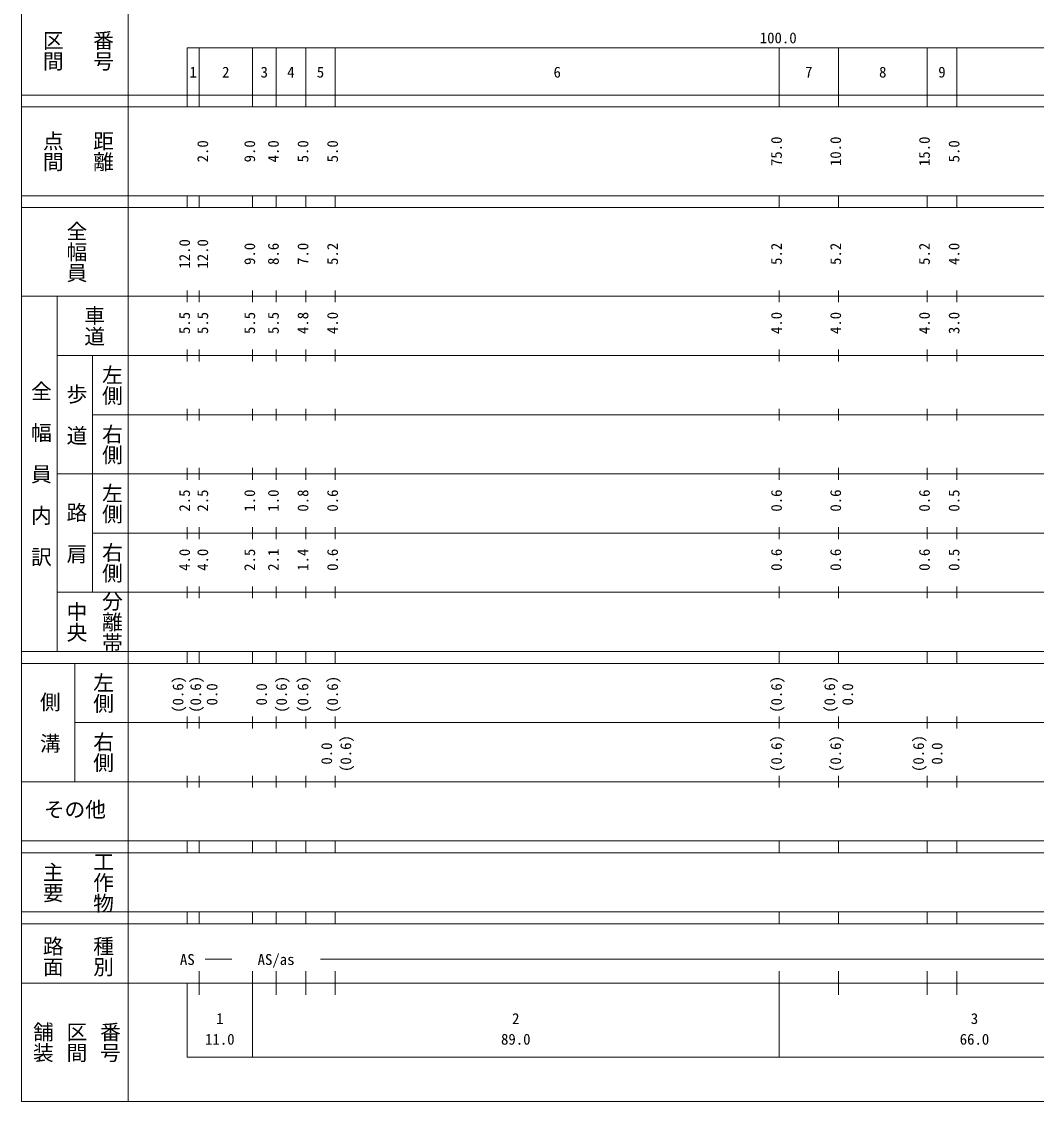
# Model space of a CAD drawing. Units: millimetres on the paper, enlarged 1000 times. Extents: x -73414 to 566586, y -116917 to 243083.
# Drawn here: x -73414 to 98044, y -116917 to 65492 of the extents above; entities that cross this region are included whole.
import ezdxf
from ezdxf.enums import TextEntityAlignment as Align

# ---------------------------------------------------------------- set-up
doc = ezdxf.new("R2010")
doc.units = ezdxf.units.MM
doc.header["$LTSCALE"] = 1000
doc.layers.add('M-TTL', color=2, linetype='Continuous', lineweight=13)
doc.layers.add('M-TTL-BAND', color=7, linetype='Continuous', lineweight=13)
doc.styles.add('@ＭＳ ゴシック', font='')
doc.styles.add('ＭＳ ゴシック', font='')
doc.styles.get('@ＭＳ ゴシック').set_extended_font_data('@MS Gothic')
doc.styles.get('ＭＳ ゴシック').set_extended_font_data('MS Gothic')

msp = doc.modelspace()

# ---------------------------------------------------------------- linework, layer by layer
at = {"layer": 'M-TTL'}
for p, q in [((-73414, 243083), (-73414, -116917)), ((-73414, -116917), (566586, -116917))]:
    msp.add_line(p, q, dxfattribs=at)
at = {"layer": 'M-TTL-BAND'}
for p, q in [((-55414, 233083), (-55414, -116917)), ((-45414, 61083), (465586, 61083)), ((-45414, 61083), (-45414, 51083)), ((-43414, 51083), (-43414, 61083)), ((-34414, 51083), (-34414, 61083)), ((-30414, 51083), (-30414, 61083)), ((-25414, 51083), (-25414, 61083)), ((-20414, 51083), (-20414, 61083)), ((54586, 51083), (54586, 61083)), ((64586, 51083), (64586, 61083)), ((79586, 51083), (79586, 61083)), ((84586, 51083), (84586, 61083)), ((-73414, 53083), (465586, 53083)), ((-73414, 51083), (465586, 51083)), ((-73414, 36083), (465586, 36083)), ((-45414, 34083), (-45414, 36083)), ((-43414, 34083), (-43414, 36083)), ((-34414, 34083), (-34414, 36083)), ((-30414, 34083), (-30414, 36083)), ((-25414, 34083), (-25414, 36083)), ((-20414, 34083), (-20414, 36083)), ((54586, 34083), (54586, 36083)), ((64586, 34083), (64586, 36083)), ((79586, 34083), (79586, 36083)), ((84586, 34083), (84586, 36083)), ((-73414, 34083), (465586, 34083)), ((-45414, 18083), (-45414, 20083)), ((-43414, 18083), (-43414, 20083)), ((-34414, 18083), (-34414, 20083)), ((-30414, 18083), (-30414, 20083)), ((-25414, 18083), (-25414, 20083)), ((-20414, 18083), (-20414, 20083)), ((54586, 18083), (54586, 20083)), ((64586, 18083), (64586, 20083)), ((79586, 18083), (79586, 20083)), ((84586, 18083), (84586, 20083)), ((-73414, 19083), (465586, 19083)), ((-67414, -40917), (-67414, 19083)), ((-45414, 8083), (-45414, 10083)), ((-43414, 8083), (-43414, 10083)), ((-34414, 8083), (-34414, 10083)), ((-30414, 8083), (-30414, 10083)), ((-25414, 8083), (-25414, 10083)), ((-20414, 8083), (-20414, 10083)), ((54586, 8083), (54586, 10083)), ((64586, 8083), (64586, 10083)), ((79586, 8083), (79586, 10083)), ((84586, 8083), (84586, 10083)), ((-67414, 9083), (465586, 9083)), ((-61414, 9083), (-61414, -30917)), ((-45414, -1917), (-45414, 83)), ((-43414, -1917), (-43414, 83)), ((-34414, -1917), (-34414, 83)), ((-30414, -1917), (-30414, 83)), ((-25414, -1917), (-25414, 83)), ((-20414, -1917), (-20414, 83)), ((54586, -1917), (54586, 83)), ((64586, -1917), (64586, 83)), ((79586, -1917), (79586, 83)), ((84586, -1917), (84586, 83)), ((-61414, -917), (465586, -917)), ((-67414, -10917), (465586, -10917)), ((-45414, -11917), (-45414, -9917)), ((-43414, -11917), (-43414, -9917)), ((-34414, -11917), (-34414, -9917)), ((-30414, -11917), (-30414, -9917)), ((-25414, -11917), (-25414, -9917)), ((-20414, -11917), (-20414, -9917)), ((54586, -11917), (54586, -9917)), ((64586, -11917), (64586, -9917)), ((79586, -11917), (79586, -9917)), ((84586, -11917), (84586, -9917)), ((-45414, -21917), (-45414, -19917)), ((-43414, -21917), (-43414, -19917)), ((-34414, -21917), (-34414, -19917)), ((-30414, -21917), (-30414, -19917)), ((-25414, -21917), (-25414, -19917)), ((-20414, -21917), (-20414, -19917)), ((54586, -21917), (54586, -19917)), ((64586, -21917), (64586, -19917)), ((79586, -21917), (79586, -19917)), ((84586, -21917), (84586, -19917)), ((-61414, -20917), (465586, -20917)), ((-67414, -30917), (465586, -30917)), ((-45414, -31917), (-45414, -29917)), ((-43414, -31917), (-43414, -29917)), ((-34414, -31917), (-34414, -29917)), ((-30414, -31917), (-30414, -29917)), ((-25414, -31917), (-25414, -29917)), ((-20414, -31917), (-20414, -29917)), ((54586, -31917), (54586, -29917)), ((64586, -31917), (64586, -29917)), ((79586, -31917), (79586, -29917)), ((84586, -31917), (84586, -29917)), ((-73414, -40917), (465586, -40917)), ((-45414, -42917), (-45414, -40917)), ((-43414, -42917), (-43414, -40917)), ((-34414, -42917), (-34414, -40917)), ((-30414, -42917), (-30414, -40917)), ((-25414, -42917), (-25414, -40917)), ((-20414, -42917), (-20414, -40917)), ((54586, -42917), (54586, -40917)), ((64586, -42917), (64586, -40917)), ((79586, -42917), (79586, -40917)), ((84586, -42917), (84586, -40917)), ((-73414, -42917), (465586, -42917)), ((-64414, -42917), (-64414, -62917)), ((-45414, -53917), (-45414, -51917)), ((-43414, -53917), (-43414, -51917)), ((-34414, -53917), (-34414, -51917)), ((-30414, -53917), (-30414, -51917)), ((-25414, -53917), (-25414, -51917)), ((-20414, -53917), (-20414, -51917)), ((54586, -53917), (54586, -51917)), ((64586, -53917), (64586, -51917)), ((79586, -53917), (79586, -51917)), ((84586, -53917), (84586, -51917)), ((-64414, -52917), (465586, -52917)), ((-45414, -63917), (-45414, -61917)), ((-43414, -63917), (-43414, -61917)), ((-34414, -63917), (-34414, -61917)), ((-30414, -63917), (-30414, -61917)), ((-25414, -63917), (-25414, -61917)), ((-20414, -63917), (-20414, -61917)), ((54586, -63917), (54586, -61917)), ((64586, -63917), (64586, -61917)), ((79586, -63917), (79586, -61917)), ((84586, -63917), (84586, -61917)), ((-73414, -62917), (465586, -62917)), ((-73414, -72917), (465586, -72917)), ((-45414, -74917), (-45414, -72917)), ((-43414, -74917), (-43414, -72917)), ((-34414, -74917), (-34414, -72917)), ((-30414, -74917), (-30414, -72917)), ((-25414, -74917), (-25414, -72917)), ((-20414, -74917), (-20414, -72917)), ((54586, -74917), (54586, -72917)), ((64586, -74917), (64586, -72917)), ((79586, -74917), (79586, -72917)), ((84586, -74917), (84586, -72917)), ((-73414, -74917), (465586, -74917)), ((-73414, -84917), (465586, -84917)), ((-45414, -86917), (-45414, -84917)), ((-43414, -86917), (-43414, -84917)), ((-34414, -86917), (-34414, -84917)), ((-30414, -86917), (-30414, -84917)), ((-25414, -86917), (-25414, -84917)), ((-20414, -86917), (-20414, -84917)), ((54586, -86917), (54586, -84917)), ((64586, -86917), (64586, -84917)), ((79586, -86917), (79586, -84917)), ((84586, -86917), (84586, -84917)), ((-73414, -86917), (465586, -86917)), ((-42414, -92917), (-37914, -92917)), ((-22914, -92917), (379086, -92917)), ((-43414, -98917), (-43414, -94917)), ((-34414, -109417), (-34414, -94917)), ((-30414, -98917), (-30414, -94917)), ((-25414, -98917), (-25414, -94917)), ((-20414, -98917), (-20414, -94917)), ((54586, -109417), (54586, -94917)), ((64586, -98917), (64586, -94917)), ((79586, -98917), (79586, -94917)), ((84586, -98917), (84586, -94917)), ((-73414, -96917), (465586, -96917)), ((-45414, -96917), (-45414, -109417)), ((-45414, -109417), (465586, -109417))]:
    msp.add_line(p, q, dxfattribs=at)

# ---------------------------------------------------------------- texts
for s, height, rotation, style, p in [('番号', 2566, 270, '@ＭＳ ゴシック', (-61664, 64083)), ('区間', 2566, 270, '@ＭＳ ゴシック', (-70164, 64083)), ('点間', 2566, 270, '@ＭＳ ゴシック', (-70164, 47083)), ('距離', 2566, 270, '@ＭＳ ゴシック', (-61664, 47083)), ('75.0', 1833, 90, 'ＭＳ ゴシック', (55586, 41083)), ('10.0', 1833, 90, 'ＭＳ ゴシック', (65586, 41083)), ('15.0', 1833, 90, 'ＭＳ ゴシック', (80586, 41083)), ('2.0', 1833, 90, 'ＭＳ ゴシック', (-41349, 41708)), ('9.0', 1833, 90, 'ＭＳ ゴシック', (-33414, 41708)), ('4.0', 1833, 90, 'ＭＳ ゴシック', (-29414, 41708)), ('5.0', 1833, 90, 'ＭＳ ゴシック', (-24414, 41708)), ('5.0', 1833, 90, 'ＭＳ ゴシック', (-19414, 41708)), ('5.0', 1833, 90, 'ＭＳ ゴシック', (85586, 41708)), ('全幅員', 2566, 270, '@ＭＳ ゴシック', (-66164, 31833)), ('12.0', 1833, 90, 'ＭＳ ゴシック', (-44414, 23757)), ('12.0', 1833, 90, 'ＭＳ ゴシック', (-41349, 23757)), ('9.0', 1833, 90, 'ＭＳ ゴシック', (-33414, 24382)), ('8.6', 1833, 90, 'ＭＳ ゴシック', (-29414, 24382)), ('7.0', 1833, 90, 'ＭＳ ゴシック', (-24414, 24382)), ('5.2', 1833, 90, 'ＭＳ ゴシック', (-19414, 24382)), ('5.2', 1833, 90, 'ＭＳ ゴシック', (55586, 24382)), ('5.2', 1833, 90, 'ＭＳ ゴシック', (65586, 24382)), ('5.2', 1833, 90, 'ＭＳ ゴシック', (80586, 24382)), ('4.0', 1833, 90, 'ＭＳ ゴシック', (85586, 24382)), ('車道', 2566, 270, '@ＭＳ ゴシック', (-63164, 17583)), ('5.5', 1833, 90, 'ＭＳ ゴシック', (-44414, 12708)), ('5.5', 1833, 90, 'ＭＳ ゴシック', (-41349, 12708)), ('5.5', 1833, 90, 'ＭＳ ゴシック', (-33414, 12708)), ('5.5', 1833, 90, 'ＭＳ ゴシック', (-29414, 12708)), ('4.8', 1833, 90, 'ＭＳ ゴシック', (-24414, 12708)), ('4.0', 1833, 90, 'ＭＳ ゴシック', (-19414, 12708)), ('4.0', 1833, 90, 'ＭＳ ゴシック', (55586, 12708)), ('4.0', 1833, 90, 'ＭＳ ゴシック', (65586, 12708)), ('4.0', 1833, 90, 'ＭＳ ゴシック', (80586, 12708)), ('3.0', 1833, 90, 'ＭＳ ゴシック', (85586, 12708)), ('左側', 2566, 270, '@ＭＳ ゴシック', (-60164, 7583)), ('全\u3000幅\u3000員\u3000内\u3000訳', 2566, 270, '@ＭＳ ゴシック', (-72164, 4833)), ('歩\u3000道', 2566, 270, '@ＭＳ ゴシック', (-66164, 4333)), ('右側', 2566, 270, '@ＭＳ ゴシック', (-60164, -2417)), ('左側', 2566, 270, '@ＭＳ ゴシック', (-60164, -12417)), ('2.5', 1833, 90, 'ＭＳ ゴシック', (-44414, -17292)), ('2.5', 1833, 90, 'ＭＳ ゴシック', (-41349, -17292)), ('1.0', 1833, 90, 'ＭＳ ゴシック', (-33414, -17292)), ('1.0', 1833, 90, 'ＭＳ ゴシック', (-29414, -17292)), ('0.8', 1833, 90, 'ＭＳ ゴシック', (-24414, -17292)), ('0.6', 1833, 90, 'ＭＳ ゴシック', (-19414, -17292)), ('0.6', 1833, 90, 'ＭＳ ゴシック', (55586, -17292)), ('0.6', 1833, 90, 'ＭＳ ゴシック', (65586, -17292)), ('0.6', 1833, 90, 'ＭＳ ゴシック', (80586, -17292)), ('0.5', 1833, 90, 'ＭＳ ゴシック', (85586, -17292)), ('路\u3000肩', 2566, 270, '@ＭＳ ゴシック', (-66164, -15667)), ('右側', 2566, 270, '@ＭＳ ゴシック', (-60164, -22417)), ('4.0', 1833, 90, 'ＭＳ ゴシック', (-44414, -27292)), ('4.0', 1833, 90, 'ＭＳ ゴシック', (-41349, -27292)), ('2.5', 1833, 90, 'ＭＳ ゴシック', (-33414, -27292)), ('2.1', 1833, 90, 'ＭＳ ゴシック', (-29414, -27292)), ('1.4', 1833, 90, 'ＭＳ ゴシック', (-24414, -27292)), ('0.6', 1833, 90, 'ＭＳ ゴシック', (-19414, -27292)), ('0.6', 1833, 90, 'ＭＳ ゴシック', (55586, -27292)), ('0.6', 1833, 90, 'ＭＳ ゴシック', (65586, -27292)), ('0.6', 1833, 90, 'ＭＳ ゴシック', (80586, -27292)), ('0.5', 1833, 90, 'ＭＳ ゴシック', (85586, -27292)), ('分離帯', 2566, 270, '@ＭＳ ゴシック', (-60164, -30667)), ('中央', 2566, 270, '@ＭＳ ゴシック', (-66164, -32417)), ('左側', 2566, 270, '@ＭＳ ゴシック', (-61664, -44417)), ('(0.6)', 1833, 90, 'ＭＳ ゴシック', (-45526, -51278)), ('(0.6)', 1833, 90, 'ＭＳ ゴシック', (-42539, -51278)), ('(0.6)', 1833, 90, 'ＭＳ ゴシック', (-28044, -51278)), ('(0.6)', 1833, 90, 'ＭＳ ゴシック', (-24414, -51278)), ('(0.6)', 1833, 90, 'ＭＳ ゴシック', (-19414, -51278)), ('(0.6)', 1833, 90, 'ＭＳ ゴシック', (55586, -51278)), ('(0.6)', 1833, 90, 'ＭＳ ゴシック', (64586, -51278)), ('0.0', 1833, 90, 'ＭＳ ゴシック', (-39782, -50028)), ('0.0', 1833, 90, 'ＭＳ ゴシック', (-31417, -50028)), ('0.0', 1833, 90, 'ＭＳ ゴシック', (67617, -50028)), ('側\u3000溝', 2566, 270, '@ＭＳ ゴシック', (-70664, -47667)), ('右側', 2566, 270, '@ＭＳ ゴシック', (-61664, -54417)), ('0.0', 1833, 90, 'ＭＳ ゴシック', (-20414, -60028)), ('(0.6)', 1833, 90, 'ＭＳ ゴシック', (-17181, -61278)), ('(0.6)', 1833, 90, 'ＭＳ ゴシック', (55586, -61278)), ('(0.6)', 1833, 90, 'ＭＳ ゴシック', (65586, -61278)), ('(0.6)', 1833, 90, 'ＭＳ ゴシック', (79586, -61278)), ('0.0', 1833, 90, 'ＭＳ ゴシック', (82719, -60028)), ('主要', 2566, 270, '@ＭＳ ゴシック', (-70164, -76417)), ('工作物', 2566, 270, '@ＭＳ ゴシック', (-61664, -74667)), ('路面', 2566, 270, '@ＭＳ ゴシック', (-70164, -88917)), ('種別', 2566, 270, '@ＭＳ ゴシック', (-61664, -88917)), ('舗装', 2566, 270, '@ＭＳ ゴシック', (-71830, -103417)), ('区間', 2566, 270, '@ＭＳ ゴシック', (-66164, -103417)), ('番号', 2566, 270, '@ＭＳ ゴシック', (-60497, -103417))]:
    msp.add_text(s, height=height, rotation=rotation, dxfattribs=dict(at, style=style)).set_placement(p, align=Align.BOTTOM_LEFT)
at = {"layer": 'M-TTL-BAND', "style": 'ＭＳ ゴシック'}
for s, height, p in [('100.0', 1833, (51306, 61278)), ('1', 1833, (-45039, 55488)), ('2', 1833, (-39539, 55488)), ('3', 1833, (-33039, 55488)), ('4', 1833, (-28539, 55488)), ('5', 1833, (-23539, 55488)), ('6', 1833, (16461, 55488)), ('7', 1833, (58961, 55488)), ('8', 1833, (71461, 55488)), ('9', 1833, (81461, 55488)), ('その他', 2566, (-69664, -69667)), ('AS', 1833, (-46664, -94417)), ('AS/as', 1833, (-33539, -94417)), ('1', 1833, (-40539, -104394)), ('2', 1833, (9461, -104394)), ('3', 1833, (86961, -104394)), ('11.0', 1833, (-42414, -107884)), ('89.0', 1833, (7586, -107884)), ('66.0', 1833, (85086, -107884))]:
    msp.add_text(s, height=height, dxfattribs=at).set_placement(p, align=Align.BOTTOM_LEFT)

doc.saveas('drawing.dxf')
